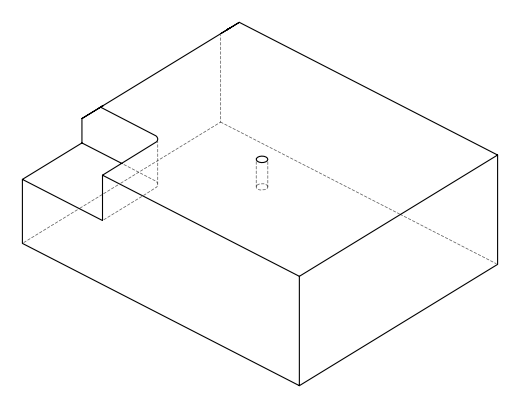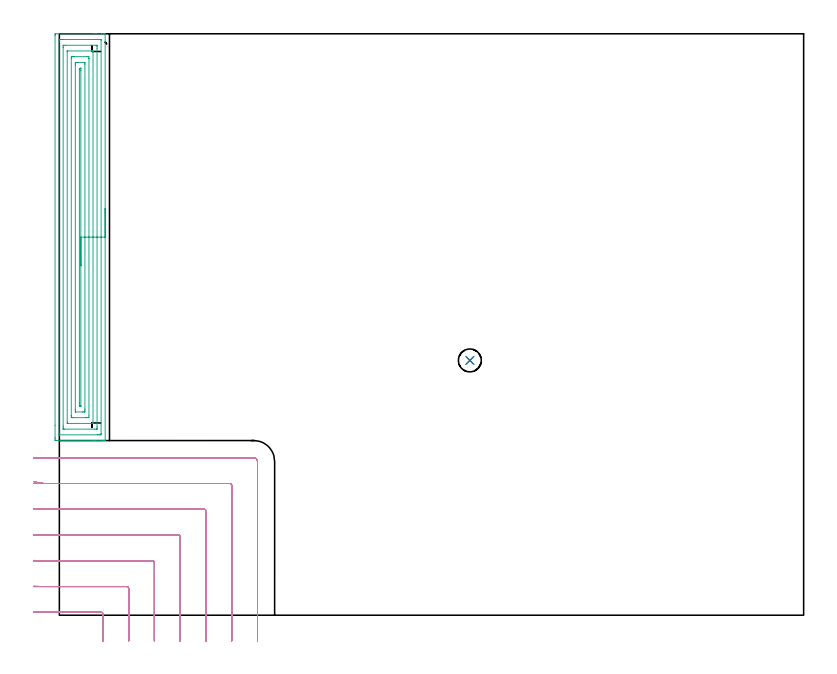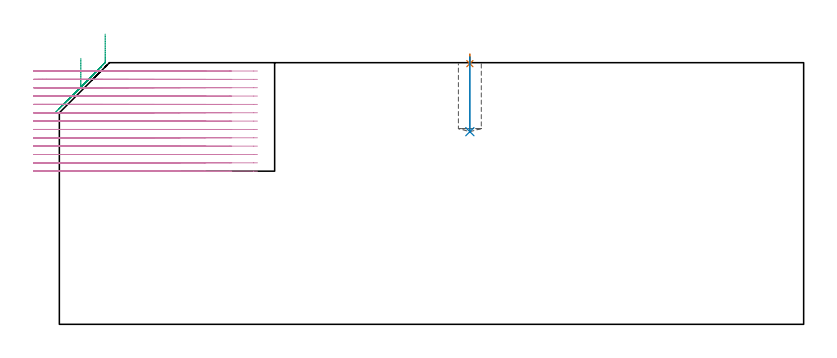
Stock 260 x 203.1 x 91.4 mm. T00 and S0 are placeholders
(PLAN: 4 operations, 3 tool changes, 26.5 min)
(1 SPOT_DRILL | STEP1POCKET | NXT0321_9005460120000 | 0.03 min | 0 mm3)
(2 DRILL_BLIND_HOLE_INTO_CENTER | STEP1POCKET | NXT0301_126 | 0.11 min | 1171 mm3)
(3 AREA_MILL | FG_CHAMFER_SURFACE | UGT0205_001 | 8.17 min | 22925 mm3)
(4 MILL_CORNER_NOTCH_RECTANGULAR | CORNER_NOTCH_RECTANGULAR | NXT0201_011 | Follow Part, ap 3, ae 75% | 18.22 min | 172265 mm3)
(TOOL NXT0321_9005460120000 | NC Spot Drill, 142deg, 12mm, Carbide, Uncoated | D12 PA142 FL30 Z2)
(TOOL NXT0301_126 | Carbide Drill 8mm [861.1-0800-024A1-GP GC34] | D8 PA150 FL25 Z2)
(TOOL UGT0205_001 | Chamfer Mill 20 x 3 x 45 deg. | D20 FL50 Z2)
(TOOL NXT0201_011 | ENDMILL 12mm [2P460-1200-NA 1630] | D12 FL38 Z6)
(OP 1 SPOT_DRILL)
G17 G21 G94 G90
T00 M6
G54
G17 G0 G90 X143.4 Y89. S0 M3
G43 Z101.4 H0
G94 G81 G98 Z91.056 F250. R94.4
G80
M5
M2
(OP 2 DRILL_BLIND_HOLE_INTO_CENTER)
G17 G21 G94 G90
T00 M6
G54
G17 G0 G90 X143.4 Y89. S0 M3
G43 Z101.4 H1
G94 G81 G98 Z67.3 F250. R93.4
G80
M5
M2
(OP 3 AREA_MILL)
G17 G21 G94 G90
T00 M6
G54
G17 G0 G90 X16. Y142.05 S1061 M3
G43 Z101.4 H0
G94 G1 Y142.012 Z100.528 F250.
Y141.898 Z99.663
Y141.709 Z98.812
Y141.447 Z97.98
Y141.113 Z97.174
Y140.71 Z96.4
Y140.242 Z95.664
Y139.71 Z94.972
Y139.121 Z94.329
Y138.478 Z93.739
Y137.786 Z93.208
Y137.05 Z92.74
Y136.276 Z92.337
Y135.47 Z92.003
Y134.638 Z91.741
Y133.786 Z91.552
Y132.922 Z91.438
Y132.05 Z91.4
Y61.151
X15.998 Y61.01 Z91.389
X15.865 Y61.003 Z91.257
X15.725 Y61. Z91.124
X15.309 Z90.708
X14.715 Z90.11
X12.662 Z88.059
X12.08 Z87.475
X11.493 Z86.888
X-1.093 Y61.001 Z74.304
X-1.492 Y61.01 Z73.905
X-1.495 Y61.188 Z73.903
X-1.499 Y61.597 Z73.901
X-1.5 Y62.009 Z73.9
Y66.4
Y202.503
X-1.495 Y202.988 Z73.903
X-1.492 Y203.09 Z73.906
X-1.384 Y203.1 Z74.013
X12.08 Z87.475
X12.662 Z88.059
X12.959 Z88.355
X14.715 Z90.11
X15.309 Z90.708
X15.725 Z91.125
X15.865 Y203.097 Z91.257
X15.998 Y203.09 Z91.389
X16. Y202.949 Z91.4
Y132.05
X14.586 Z89.986
X14.585 Y63.512 Z89.985
X14.584 Y63.38 Z89.984
X14.579 Y63.01 Z89.979
X14.209 Y63.002 Z89.609
X13.837 Y63.001 Z89.237
X13.333 Y63. Z88.733
X-0.012 Y63.001 Z75.388
X-0.039 Y63.002 Z75.361
X-0.066 Y63.008 Z75.334
X-0.079 Y63.013 Z75.321
X-0.081 Y63.033 Z75.319
X-0.085 Y63.248 Z75.315
Y200.588
X-0.084 Y200.72 Z75.316
X-0.079 Y201.09 Z75.321
X0.291 Y201.098 Z75.691
X0.663 Y201.099 Z76.063
X1.167 Y201.1 Z76.567
X14.513 Y201.099 Z89.913
X14.539 Y201.098 Z89.939
X14.566 Y201.092 Z89.966
X14.579 Y201.087 Z89.979
X14.581 Y201.067 Z89.981
X14.585 Y200.852 Z89.985
X14.586 Y132.05 Z89.986
X13.172 Z88.572
X13.171 Y65.84 Z88.571
X13.169 Y65.164 Z88.569
X13.167 Y65.056 Z88.567
X13.165 Y65.011 Z88.565
X13.115 Y65.005 Z88.515
X12.959 Y65.003 Z88.359
X12.242 Y65. Z87.642
X1.702 Z77.102
X1.541 Y65.003 Z76.941
X1.38 Y65.008 Z76.78
X1.34 Y65.01 Z76.74
X1.335 Y65.036 Z76.735
X1.332 Y65.092 Z76.732
X1.33 Y65.164 Z76.73
X1.329 Y65.38 Z76.729
X1.328 Y66.056 Z76.728
X1.329 Y198.26 Z76.729
X1.331 Y198.936 Z76.731
X1.333 Y199.044 Z76.733
X1.335 Y199.089 Z76.735
X1.385 Y199.095 Z76.785
X1.541 Y199.097 Z76.941
X2.258 Y199.1 Z77.658
X12.798 Z88.198
X12.959 Y199.097 Z88.359
X13.12 Y199.092 Z88.52
X13.16 Y199.09 Z88.56
X13.165 Y199.064 Z88.565
X13.168 Y199.008 Z88.568
X13.17 Y198.936 Z88.57
X13.171 Y198.72 Z88.571
X13.172 Y198.044 Z88.572
Y132.05
X11.757 Z87.157
Y67.276
X11.755 Y67.088 Z87.155
X11.752 Y67.021 Z87.152
X11.75 Y67.01 Z87.15
X11.743 Y67.006 Z87.143
X11.719 Y67.003 Z87.119
X11.615 Y67.001 Z87.015
X3.246 Y67. Z78.646
X2.882 Y67.004 Z78.282
X2.791 Y67.007 Z78.191
X2.752 Y67.01 Z78.152
X2.749 Y67.039 Z78.149
X2.747 Y67.121 Z78.147
X2.743 Y67.511 Z78.143
Y196.824
X2.745 Y197.012 Z78.145
X2.748 Y197.079 Z78.148
X2.75 Y197.09 Z78.15
X2.757 Y197.094 Z78.157
X2.781 Y197.097 Z78.181
X2.885 Y197.099 Z78.285
X11.254 Y197.1 Z86.654
X11.618 Y197.096 Z87.018
X11.709 Y197.093 Z87.109
X11.748 Y197.09 Z87.148
X11.751 Y197.061 Z87.151
X11.753 Y196.979 Z87.153
X11.757 Y196.589 Z87.157
Y132.05
X10.343 Z85.743
Y69.604
X10.324 Y69.01 Z85.724
X10.056 Y69.003 Z85.456
X9.446 Y69.001 Z84.846
X9.181 Y69. Z84.581
X4.788 Y69.001 Z80.188
X4.176 Y69.01 Z79.576
X4.158 Y69.623 Z79.558
X4.157 Y69.642 Z79.557
Y194.496
X4.176 Y195.09 Z79.576
X4.444 Y195.097 Z79.844
X5.054 Y195.099 Z80.454
X5.319 Y195.1 Z80.719
X9.712 Y195.099 Z85.112
X10.324 Y195.09 Z85.724
X10.342 Y194.477 Z85.742
X10.343 Y194.458 Z85.743
Y132.05
X8.929 Z84.329
Y71.931
X8.926 Y71.407 Z84.326
X8.923 Y71.045 Z84.323
X8.913 Y71.01 Z84.313
X8.867 Y71.005 Z84.267
X8.767 Y71.002 Z84.167
X8.567 Y71. Z83.967
X8.089 Z83.489
X5.692 Y71.001 Z81.092
X5.622 Y71.005 Z81.022
X5.585 Y71.01 Z80.985
X5.578 Y71.041 Z80.978
X5.574 Y71.407 Z80.974
X5.571 Y71.773 Z80.971
Y192.169
X5.574 Y192.693 Z80.974
X5.577 Y193.055 Z80.977
X5.587 Y193.09 Z80.987
X5.633 Y193.095 Z81.033
X5.733 Y193.098 Z81.133
X5.933 Y193.1 Z81.333
X6.411 Z81.811
X8.808 Y193.099 Z84.208
X8.878 Y193.095 Z84.278
X8.915 Y193.09 Z84.315
X8.922 Y193.059 Z84.322
X8.926 Y192.693 Z84.326
X8.929 Y192.327 Z84.329
Y132.05
X7.515 Z82.915
X7.514 Y73.19 Z82.914
X7.513 Y73.056 Z82.913
X7.511 Y73.024 Z82.911
X7.509 Y73.014 Z82.909
X7.498 Y73.01 Z82.898
X7.437 Y73.004 Z82.837
X7.344 Y73.002 Z82.744
X6.997 Z82.397
X6.993 Y73.005 Z82.393
X6.99 Y73.008 Z82.39
X6.987 Y73.19 Z82.387
X6.985 Y74.082 Z82.385
X6.986 Y190.556 Z82.386
X6.987 Y190.731 Z82.387
X6.99 Y190.91 Z82.39
X6.992 Y190.947 Z82.392
X7.505 Y191.097 Z82.905
X7.508 Y191.095 Z82.908
X7.51 Y191.092 Z82.91
X7.512 Y190.91 Z82.912
X7.514 Y190.372 Z82.914
X7.515 Y190.195 Z82.915
Y132.05
Y131.178 Z82.953
Y130.313 Z83.067
Y129.462 Z83.255
Y128.63 Z83.518
Y127.824 Z83.852
Y127.05 Z84.254
Y126.314 Z84.723
Y125.622 Z85.254
Y124.979 Z85.844
Y124.39 Z86.487
Y123.858 Z87.179
Y123.39 Z87.915
Y122.987 Z88.688
Y122.653 Z89.494
Y122.391 Z90.326
Y122.202 Z91.178
Y122.088 Z92.043
Y122.05 Z92.915
G0 Z101.4
M5
M2
(OP 4 MILL_CORNER_NOTCH_RECTANGULAR)
G17 G21 G94 G90
T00 M6
G54
G17 G0 G90 X15.2 Y-9. S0 M3
G43 Z101.4 H1
Z88.485
G94 G1 Y-6. F250.
Y0.404 F500.
G3 X14.604 Y1. R0.6
G1 X-4.473
G2 X-6. Y1.022 R54.
G1 X-8.999 Y1.106 F250.
G0 Z101.4
X24.2 Y-9.
Z88.485
G1 Y-6.
Y9.404 F500.
G3 X23.604 Y10. R0.6
G1 X-4.473
G2 X-6. Y10.026 R45.
G1 X-8.998 Y10.128 F250.
G0 Z101.4
X33.2 Y-9.
Z88.485
G1 Y-6.
Y18.404 F500.
G3 X32.604 Y19. R0.6
G1 X-4.473
G2 X-6. Y19.032 R36.
G1 X-8.997 Y19.16 F250.
G0 Z101.4
X42.2 Y-9.
Z88.485
G1 Y-6.
Y27.403 F500.
G3 X41.603 Y28. R0.6
G1 X-4.473
G2 X-6. Y28.043 R27.
G1 X-8.995 Y28.213 F250.
G0 Z101.4
X51.2 Y-9.
Z88.485
G1 Y-6.
Y36.403 F500.
G3 X50.603 Y37. R0.6
G1 X-4.473
G2 X-6. Y37.065 R18.
G1 X-8.989 Y37.319 F250.
G0 Z101.4
X60.2 Y-9.
Z88.485
G1 Y-6.
Y45.403 F500.
G3 X59.603 Y46. R0.6
G1 X-4.473
G2 X-6. Y46.131 R9.
G1 X-8.956 Y46.64 F250.
G0 Z101.4
X69.2 Y-9.
Z88.485
G1 Y-6.
Y53.7 F500.
G3 X67.9 Y55. R1.3
G1 X-4.473
X-7.473 F250.
G0 Z101.4
X15.2 Y-9.
Z85.569
G1 Y-6.
Y0.404 F500.
G3 X14.604 Y1. R0.6
G1 X-4.473
G2 X-6. Y1.022 R54.
G1 X-8.999 Y1.106 F250.
G0 Z101.4
X24.2 Y-9.
Z85.569
G1 Y-6.
Y9.404 F500.
G3 X23.604 Y10. R0.6
G1 X-4.473
G2 X-6. Y10.026 R45.
G1 X-8.998 Y10.128 F250.
G0 Z101.4
X33.2 Y-9.
Z85.569
G1 Y-6.
Y18.404 F500.
G3 X32.604 Y19. R0.6
G1 X-4.473
G2 X-6. Y19.032 R36.
G1 X-8.997 Y19.16 F250.
G0 Z101.4
X42.2 Y-9.
Z85.569
G1 Y-6.
Y27.403 F500.
G3 X41.603 Y28. R0.6
G1 X-4.473
G2 X-6. Y28.043 R27.
G1 X-8.995 Y28.213 F250.
G0 Z101.4
X51.2 Y-9.
Z85.569
G1 Y-6.
Y36.403 F500.
G3 X50.603 Y37. R0.6
G1 X-4.473
G2 X-6. Y37.065 R18.
G1 X-8.989 Y37.319 F250.
G0 Z101.4
X60.2 Y-9.
Z85.569
G1 Y-6.
Y45.403 F500.
G3 X59.603 Y46. R0.6
G1 X-4.473
G2 X-6. Y46.131 R9.
G1 X-8.956 Y46.64 F250.
G0 Z101.4
X69.2 Y-9.
Z85.569
G1 Y-6.
Y53.7 F500.
G3 X67.9 Y55. R1.3
G1 X-4.473
X-7.473 F250.
G0 Z101.4
X15.2 Y-9.
Z82.654
G1 Y-6.
Y0.404 F500.
G3 X14.604 Y1. R0.6
G1 X-4.536
G2 X-6. Y1.02 R54.
G1 X-8.999 Y1.101 F250.
G0 Z101.4
X24.2 Y-9.
Z82.654
G1 Y-6.
Y9.404 F500.
G3 X23.604 Y10. R0.6
G1 X-4.536
G2 X-6. Y10.024 R45.
G1 X-8.998 Y10.121 F250.
G0 Z101.4
X33.2 Y-9.
Z82.654
G1 Y-6.
Y18.404 F500.
G3 X32.604 Y19. R0.6
G1 X-4.536
G2 X-6. Y19.03 R36.
G1 X-8.998 Y19.152 F250.
G0 Z101.4
X42.2 Y-9.
Z82.654
G1 Y-6.
Y27.403 F500.
G3 X41.603 Y28. R0.6
G1 X-4.536
G2 X-6. Y28.04 R27.
G1 X-8.996 Y28.202 F250.
G0 Z101.4
X51.2 Y-9.
Z82.654
G1 Y-6.
Y36.403 F500.
G3 X50.603 Y37. R0.6
G1 X-4.536
G2 X-6. Y37.06 R18.
G1 X-8.99 Y37.304 F250.
G0 Z101.4
X60.2 Y-9.
Z82.654
G1 Y-6.
Y45.403 F500.
G3 X59.603 Y46. R0.6
G1 X-4.536
G2 X-6. Y46.12 R9.
G1 X-8.96 Y46.608 F250.
G0 Z101.4
X69.2 Y-9.
Z82.654
G1 Y-6.
Y53.7 F500.
G3 X67.9 Y55. R1.3
G1 X-4.536
X-7.536 F250.
G0 Z101.4
X15.2 Y-9.
Z79.738
G1 Y-6.
Y0.404 F500.
G3 X14.604 Y1. R0.6
G1 X-5.884
X-6.
X-9. Y1.007 F250.
G0 Z101.4
X24.2 Y-9.
Z79.738
G1 Y-6.
Y9.404 F500.
G3 X23.604 Y10. R0.6
G1 X-5.884
X-6.
X-9. Y10.008 F250.
G0 Z101.4
X33.2 Y-9.
Z79.738
G1 Y-6.
Y18.404 F500.
G3 X32.604 Y19. R0.6
G1 X-5.884
X-6.
X-9. Y19.01 F250.
G0 Z101.4
X42.2 Y-9.
Z79.738
G1 Y-6.
Y27.403 F500.
G3 X41.603 Y28. R0.6
G1 X-5.884
X-6.
X-9. Y28.013 F250.
G0 Z101.4
X51.2 Y-9.
Z79.738
G1 Y-6.
Y36.403 F500.
G3 X50.603 Y37. R0.6
G1 X-5.884
X-6.
X-9. Y37.02 F250.
G0 Z101.4
X60.2 Y-9.
Z79.738
G1 Y-6.
Y45.403 F500.
G3 X59.603 Y46. R0.6
G1 X-5.884
X-6. Y46.001
X-9. Y46.04 F250.
G0 Z101.4
X69.2 Y-9.
Z79.738
G1 Y-6.
Y53.7 F500.
G3 X67.9 Y55. R1.3
G1 X-5.884
X-8.884 F250.
G0 Z101.4
X15.2 Y-9.
Z76.823
G1 Y-6.
Y0.404 F500.
G3 X14.604 Y1. R0.6
G1 X-6.
X-9. F250.
G0 Z101.4
X24.2 Y-9.
Z76.823
G1 Y-6.
Y9.404 F500.
G3 X23.604 Y10. R0.6
G1 X-6.
X-9. F250.
G0 Z101.4
X33.2 Y-9.
Z76.823
G1 Y-6.
Y18.404 F500.
G3 X32.604 Y19. R0.6
G1 X-6.
X-9. F250.
G0 Z101.4
X42.2 Y-9.
Z76.823
G1 Y-6.
Y27.403 F500.
G3 X41.603 Y28. R0.6
G1 X-6.
X-9. F250.
G0 Z101.4
X51.2 Y-9.
Z76.823
G1 Y-6.
Y36.403 F500.
G3 X50.603 Y37. R0.6
G1 X-6.
X-9. F250.
G0 Z101.4
X60.2 Y-9.
Z76.823
G1 Y-6.
Y45.403 F500.
G3 X59.603 Y46. R0.6
G1 X-6.
X-9. F250.
G0 Z101.4
X69.2 Y-9.
Z76.823
G1 Y-6.
Y53.7 F500.
G3 X67.9 Y55. R1.3
G1 X-6.
X-9. F250.
G0 Z101.4
X15.2 Y-9.
Z73.908
G1 Y-6.
Y0.404 F500.
G3 X14.604 Y1. R0.6
G1 X-6.
X-9. F250.
G0 Z101.4
X24.2 Y-9.
Z73.908
G1 Y-6.
Y9.404 F500.
G3 X23.604 Y10. R0.6
G1 X-6.
X-9. F250.
G0 Z101.4
X33.2 Y-9.
Z73.908
G1 Y-6.
Y18.404 F500.
G3 X32.604 Y19. R0.6
G1 X-6.
X-9. F250.
G0 Z101.4
X42.2 Y-9.
Z73.908
G1 Y-6.
Y27.403 F500.
G3 X41.603 Y28. R0.6
G1 X-6.
X-9. F250.
G0 Z101.4
X51.2 Y-9.
Z73.908
G1 Y-6.
Y36.403 F500.
G3 X50.603 Y37. R0.6
G1 X-6.
X-9. F250.
G0 Z101.4
X60.2 Y-9.
Z73.908
G1 Y-6.
Y45.403 F500.
G3 X59.603 Y46. R0.6
G1 X-6.
X-9. F250.
G0 Z101.4
X69.2 Y-9.
Z73.908
G1 Y-6.
Y53.7 F500.
G3 X67.9 Y55. R1.3
G1 X-6.
X-9. F250.
G0 Z101.4
X15.2 Y-9.
Z70.992
G1 Y-6.
Y0.404 F500.
G3 X14.604 Y1. R0.6
G1 X-6.
X-9. F250.
G0 Z101.4
X24.2 Y-9.
Z70.992
G1 Y-6.
Y9.404 F500.
G3 X23.604 Y10. R0.6
G1 X-6.
X-9. F250.
G0 Z101.4
X33.2 Y-9.
Z70.992
G1 Y-6.
Y18.404 F500.
G3 X32.604 Y19. R0.6
G1 X-6.
X-9. F250.
G0 Z101.4
X42.2 Y-9.
Z70.992
G1 Y-6.
Y27.403 F500.
G3 X41.603 Y28. R0.6
G1 X-6.
X-9. F250.
G0 Z101.4
X51.2 Y-9.
Z70.992
G1 Y-6.
Y36.403 F500.
G3 X50.603 Y37. R0.6
G1 X-6.
X-9. F250.
G0 Z101.4
X60.2 Y-9.
Z70.992
G1 Y-6.
Y45.403 F500.
G3 X59.603 Y46. R0.6
G1 X-6.
X-9. F250.
G0 Z101.4
X69.2 Y-9.
Z70.992
G1 Y-6.
Y53.7 F500.
G3 X67.9 Y55. R1.3
G1 X-6.
X-9. F250.
G0 Z101.4
X15.2 Y-9.
Z68.077
G1 Y-6.
Y0.404 F500.
G3 X14.604 Y1. R0.6
G1 X-6.
X-9. F250.
G0 Z101.4
X24.2 Y-9.
Z68.077
G1 Y-6.
Y9.404 F500.
G3 X23.604 Y10. R0.6
G1 X-6.
X-9. F250.
G0 Z101.4
X33.2 Y-9.
Z68.077
G1 Y-6.
Y18.404 F500.
G3 X32.604 Y19. R0.6
G1 X-6.
X-9. F250.
G0 Z101.4
X42.2 Y-9.
Z68.077
G1 Y-6.
Y27.403 F500.
G3 X41.603 Y28. R0.6
G1 X-6.
X-9. F250.
G0 Z101.4
X51.2 Y-9.
Z68.077
G1 Y-6.
Y36.403 F500.
G3 X50.603 Y37. R0.6
G1 X-6.
X-9. F250.
G0 Z101.4
X60.2 Y-9.
Z68.077
G1 Y-6.
Y45.403 F500.
G3 X59.603 Y46. R0.6
G1 X-6.
X-9. F250.
G0 Z101.4
X69.2 Y-9.
Z68.077
G1 Y-6.
Y53.7 F500.
G3 X67.9 Y55. R1.3
G1 X-6.
X-9. F250.
G0 Z101.4
X15.2 Y-9.
Z65.162
G1 Y-6.
Y0.404 F500.
G3 X14.604 Y1. R0.6
G1 X-6.
X-9. F250.
G0 Z101.4
X24.2 Y-9.
Z65.162
G1 Y-6.
Y9.404 F500.
G3 X23.604 Y10. R0.6
G1 X-6.
X-9. F250.
G0 Z101.4
X33.2 Y-9.
Z65.162
G1 Y-6.
Y18.404 F500.
G3 X32.604 Y19. R0.6
G1 X-6.
X-9. F250.
G0 Z101.4
X42.2 Y-9.
Z65.162
G1 Y-6.
Y27.403 F500.
G3 X41.603 Y28. R0.6
G1 X-6.
X-9. F250.
G0 Z101.4
X51.2 Y-9.
Z65.162
G1 Y-6.
Y36.403 F500.
G3 X50.603 Y37. R0.6
G1 X-6.
X-9. F250.
G0 Z101.4
X60.2 Y-9.
Z65.162
G1 Y-6.
Y45.403 F500.
G3 X59.603 Y46. R0.6
G1 X-6.
X-9. F250.
G0 Z101.4
X69.2 Y-9.
Z65.162
G1 Y-6.
Y53.7 F500.
G3 X67.9 Y55. R1.3
G1 X-6.
X-9. F250.
G0 Z101.4
X15.2 Y-9.
Z62.246
G1 Y-6.
Y0.404 F500.
G3 X14.604 Y1. R0.6
G1 X-6.
X-9. F250.
G0 Z101.4
X24.2 Y-9.
Z62.246
G1 Y-6.
Y9.404 F500.
G3 X23.604 Y10. R0.6
G1 X-6.
X-9. F250.
G0 Z101.4
X33.2 Y-9.
Z62.246
G1 Y-6.
Y18.404 F500.
G3 X32.604 Y19. R0.6
G1 X-6.
X-9. F250.
G0 Z101.4
X42.2 Y-9.
Z62.246
G1 Y-6.
Y27.403 F500.
G3 X41.603 Y28. R0.6
G1 X-6.
X-9. F250.
G0 Z101.4
X51.2 Y-9.
Z62.246
G1 Y-6.
Y36.403 F500.
G3 X50.603 Y37. R0.6
G1 X-6.
X-9. F250.
G0 Z101.4
X60.2 Y-9.
Z62.246
G1 Y-6.
Y45.403 F500.
G3 X59.603 Y46. R0.6
G1 X-6.
X-9. F250.
G0 Z101.4
X69.2 Y-9.
Z62.246
G1 Y-6.
Y53.7 F500.
G3 X67.9 Y55. R1.3
G1 X-6.
X-9. F250.
G0 Z101.4
X15.2 Y-9.
Z59.331
G1 Y-6.
Y0.404 F500.
G3 X14.604 Y1. R0.6
G1 X-6.
X-9. F250.
G0 Z101.4
X24.2 Y-9.
Z59.331
G1 Y-6.
Y9.404 F500.
G3 X23.604 Y10. R0.6
G1 X-6.
X-9. F250.
G0 Z101.4
X33.2 Y-9.
Z59.331
G1 Y-6.
Y18.404 F500.
G3 X32.604 Y19. R0.6
G1 X-6.
X-9. F250.
G0 Z101.4
X42.2 Y-9.
Z59.331
G1 Y-6.
Y27.403 F500.
G3 X41.603 Y28. R0.6
G1 X-6.
X-9. F250.
G0 Z101.4
X51.2 Y-9.
Z59.331
G1 Y-6.
Y36.403 F500.
G3 X50.603 Y37. R0.6
G1 X-6.
X-9. F250.
G0 Z101.4
X60.2 Y-9.
Z59.331
G1 Y-6.
Y45.403 F500.
G3 X59.603 Y46. R0.6
G1 X-6.
X-9. F250.
G0 Z101.4
X69.2 Y-9.
Z59.331
G1 Y-6.
Y53.7 F500.
G3 X67.9 Y55. R1.3
G1 X-6.
X-9. F250.
G0 Z101.4
X15.2 Y-9.
Z56.415
G1 Y-6.
Y0.404 F500.
G3 X14.604 Y1. R0.6
G1 X-6.
X-9. F250.
G0 Z101.4
X24.2 Y-9.
Z56.415
G1 Y-6.
Y9.404 F500.
G3 X23.604 Y10. R0.6
G1 X-6.
X-9. F250.
G0 Z101.4
X33.2 Y-9.
Z56.415
G1 Y-6.
Y18.404 F500.
G3 X32.604 Y19. R0.6
G1 X-6.
X-9. F250.
G0 Z101.4
X42.2 Y-9.
Z56.415
G1 Y-6.
Y27.403 F500.
G3 X41.603 Y28. R0.6
G1 X-6.
X-9. F250.
G0 Z101.4
X51.2 Y-9.
Z56.415
G1 Y-6.
Y36.403 F500.
G3 X50.603 Y37. R0.6
G1 X-6.
X-9. F250.
G0 Z101.4
X60.2 Y-9.
Z56.415
G1 Y-6.
Y45.403 F500.
G3 X59.603 Y46. R0.6
G1 X-6.
X-9. F250.
G0 Z101.4
X69.2 Y-9.
Z56.415
G1 Y-6.
Y53.7 F500.
G3 X67.9 Y55. R1.3
G1 X-6.
X-9. F250.
G0 Z101.4
X15.2 Y-9.
Z53.5
G1 Y-6.
Y0.404 F500.
G3 X14.604 Y1. R0.6
G1 X-6.
X-9. F250.
G0 Z101.4
X24.2 Y-9.
Z53.5
G1 Y-6.
Y9.404 F500.
G3 X23.604 Y10. R0.6
G1 X-6.
X-9. F250.
G0 Z101.4
X33.2 Y-9.
Z53.5
G1 Y-6.
Y18.404 F500.
G3 X32.604 Y19. R0.6
G1 X-6.
X-9. F250.
G0 Z101.4
X42.2 Y-9.
Z53.5
G1 Y-6.
Y27.403 F500.
G3 X41.603 Y28. R0.6
G1 X-6.
X-9. F250.
G0 Z101.4
X51.2 Y-9.
Z53.5
G1 Y-6.
Y36.403 F500.
G3 X50.603 Y37. R0.6
G1 X-6.
X-9. F250.
G0 Z101.4
X60.2 Y-9.
Z53.5
G1 Y-6.
Y45.403 F500.
G3 X59.603 Y46. R0.6
G1 X-6.
X-9. F250.
G0 Z101.4
X69.2 Y-9.
Z53.5
G1 Y-6.
Y53.7 F500.
G3 X67.9 Y55. R1.3
G1 X-6.
X-9. F250.
G0 Z101.4
M5
M2
